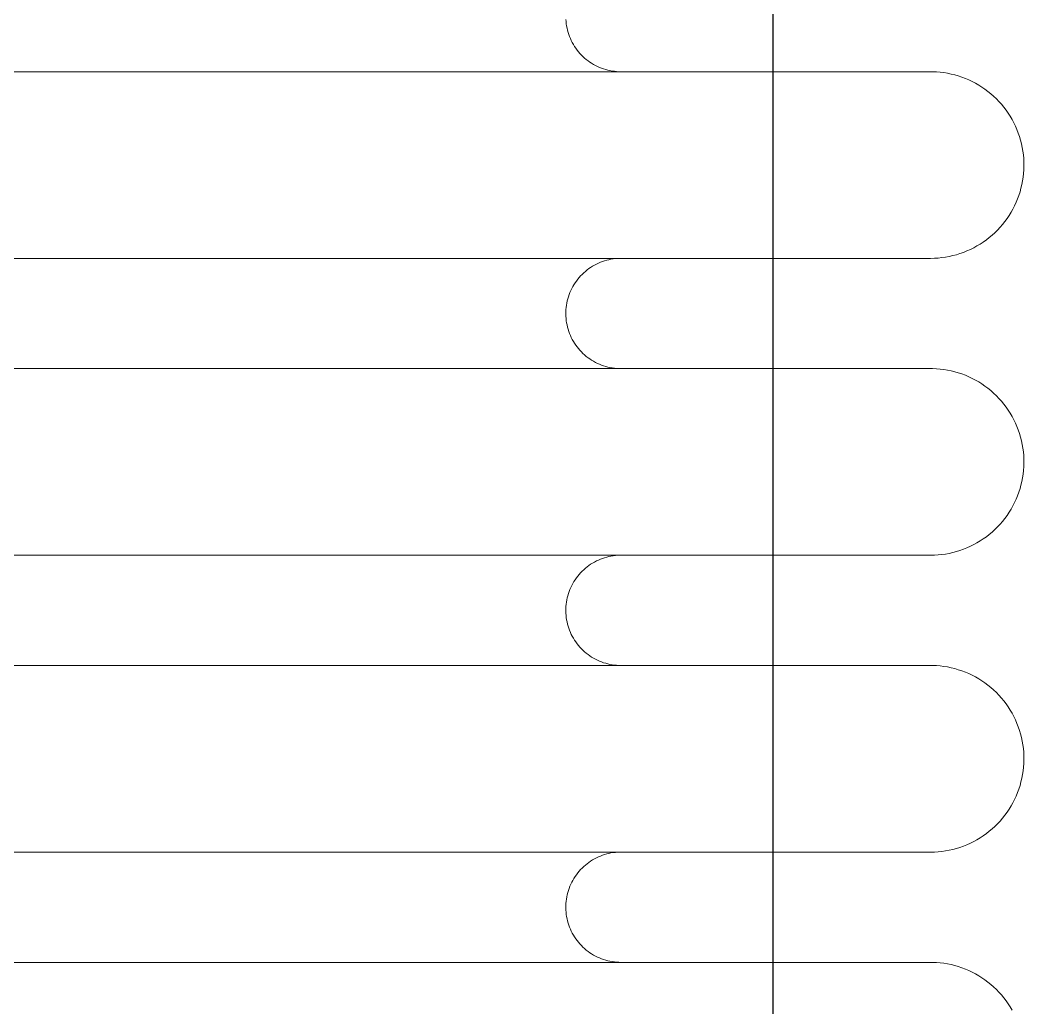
# Model space of a CAD drawing. Extents: x -76427 to 292734, y -42117 to 131250.
# Drawn here: x 8811.76 to 8853.5, y -36941.6 to -36900.52 of the extents above; entities that cross this region are included whole.
import ezdxf

# ---------------------------------------------------------------- set-up
doc = ezdxf.new("R2010")
doc.units = 0
doc.header["$LTSCALE"] = 10
doc.layers.add('XFM7P10PV$0$AP5B-SM-08-FNN-300-A(B)-LB1$0$A-GENM', color=252, linetype='Continuous', lineweight=5)
doc.layers.add('XFM7P10PV-200K$0$AP5B-SM-08-FNN-300-A(B)-LB1$0$A-GENM', color=7, linetype='Continuous', lineweight=5)
doc.layers.add('XFM7P10PV$0$U-PV-PIPE-SUS', color=252, linetype='Continuous')
doc.layers.add('XFM7P10PV-200K$0$U-PV-PIPE-SUS', color=200, linetype='Continuous')

# ---------------------------------------------------------------- blocks, each defined once
blk = doc.blocks.new('XFM7P10PV-200K$0$AP5B-SM-08-FNN-300-A(B)-LB1$0$不銹鋼軟接_150A - RFB-6x6-1677208-LB1-PX-X')
at = {"layer": 'XFM7P10PV-200K$0$AP5B-SM-08-FNN-300-A(B)-LB1$0$A-GENM', "color": 216, "true_color": 0x800080}
for p, q in [((-4441.0552, 15961.3436), (-4449.1199, 15961.3435)), ((-4449.1199, 15960.5676), (-4441.0552, 15960.5676)), ((-4441.0552, 15960.1091), (-4449.1199, 15960.1091)), ((-4449.1199, 15959.3331), (-4441.0552, 15959.3331)), ((-4441.0552, 15958.8747), (-4449.1199, 15958.8747)), ((-4449.1199, 15958.0987), (-4441.0552, 15958.0987)), ((-4441.0552, 15957.6402), (-4449.1199, 15957.6402))]:
    blk.add_line(p, q, dxfattribs=at)
at = {"layer": 'XFM7P10PV-200K$0$AP5B-SM-08-FNN-300-A(B)-LB1$0$A-GENM', "color": 216, "true_color": 0x800080, "flags": 128}
for points in [[(-4447.8478, 15961.3435), (-4447.8386, 15961.3437), (-4447.8295, 15961.3443), (-4447.8204, 15961.3452), (-4447.8113, 15961.3465), (-4447.8023, 15961.3481), (-4447.7933, 15961.3501), (-4447.7845, 15961.3525), (-4447.7757, 15961.3552), (-4447.7671, 15961.3582), (-4447.7585, 15961.3616), (-4447.7502, 15961.3654), (-4447.742, 15961.3694), (-4447.7339, 15961.3738), (-4447.726, 15961.3786), (-4447.7184, 15961.3836), (-4447.7109, 15961.3889), (-4447.7037, 15961.3945), (-4447.6967, 15961.4004), (-4447.6899, 15961.4066), (-4447.6834, 15961.4131), (-4447.6771, 15961.4198), (-4447.6711, 15961.4267), (-4447.6654, 15961.4339), (-4447.66, 15961.4413), (-4447.6549, 15961.4489), (-4447.6501, 15961.4567), (-4447.6456, 15961.4647), (-4447.6415, 15961.4729), (-4447.6376, 15961.4812), (-4447.6342, 15961.4897), (-4447.631, 15961.4983), (-4447.6282, 15961.5071), (-4447.6257, 15961.5159), (-4447.6236, 15961.5248), (-4447.6219, 15961.5338), (-4447.6205, 15961.5429), (-4447.6195, 15961.552), (-4447.6189, 15961.5611)], [(-4449.1356, 15960.5676), (-4449.1511, 15960.5679), (-4449.1666, 15960.5688), (-4449.182, 15960.5704), (-4449.1974, 15960.5725), (-4449.2127, 15960.5753), (-4449.2278, 15960.5787), (-4449.2428, 15960.5827), (-4449.2576, 15960.5873), (-4449.2723, 15960.5924), (-4449.2867, 15960.5982), (-4449.3008, 15960.6045), (-4449.3147, 15960.6114), (-4449.3284, 15960.6189), (-4449.3417, 15960.6268), (-4449.3547, 15960.6353), (-4449.3673, 15960.6444), (-4449.3795, 15960.6539), (-4449.3914, 15960.6639), (-4449.4029, 15960.6743), (-4449.4139, 15960.6852), (-4449.4245, 15960.6966), (-4449.4346, 15960.7083), (-4449.4443, 15960.7205), (-4449.4534, 15960.733), (-4449.4621, 15960.7459), (-4449.4702, 15960.7591), (-4449.4778, 15960.7727), (-4449.4848, 15960.7865), (-4449.4913, 15960.8006), (-4449.4972, 15960.815), (-4449.5025, 15960.8295), (-4449.5073, 15960.8443), (-4449.5114, 15960.8593), (-4449.515, 15960.8744), (-4449.5179, 15960.8896), (-4449.5203, 15960.905), (-4449.522, 15960.9204), (-4449.5231, 15960.9359), (-4449.5235, 15960.9514), (-4449.5234, 15960.9669), (-4449.5226, 15960.9824), (-4449.5213, 15960.9978), (-4449.5193, 15961.0132), (-4449.5166, 15961.0285), (-4449.5134, 15961.0437), (-4449.5096, 15961.0587), (-4449.5052, 15961.0736), (-4449.5002, 15961.0883), (-4449.4946, 15961.1028), (-4449.4884, 15961.117), (-4449.4816, 15961.131), (-4449.4743, 15961.1447), (-4449.4665, 15961.1581), (-4449.4582, 15961.1712), (-4449.4493, 15961.1839), (-4449.4399, 15961.1962), (-4449.43, 15961.2082), (-4449.4197, 15961.2198), (-4449.4089, 15961.2309), (-4449.3977, 15961.2417), (-4449.386, 15961.2519), (-4449.374, 15961.2617), (-4449.3615, 15961.271), (-4449.3487, 15961.2798), (-4449.3356, 15961.288), (-4449.3221, 15961.2957), (-4449.3084, 15961.3029), (-4449.2944, 15961.3096), (-4449.2801, 15961.3156), (-4449.2656, 15961.3211), (-4449.2508, 15961.326), (-4449.2359, 15961.3303), (-4449.2209, 15961.3341), (-4449.2057, 15961.3372), (-4449.1903, 15961.3397), (-4449.1749, 15961.3415), (-4449.1595, 15961.3428), (-4449.144, 15961.3434), (-4449.1356, 15961.3435)], [(-4449.1356, 15961.3435), (-4449.1283, 15961.3435), (-4449.1064, 15961.3435), (-4449.0699, 15961.3435), (-4449.0189, 15961.3435), (-4448.9535, 15961.3435), (-4448.8737, 15961.3435), (-4448.7798, 15961.3435), (-4448.6718, 15961.3435), (-4448.5499, 15961.3435), (-4448.4143, 15961.3435), (-4448.2653, 15961.3435), (-4448.1031, 15961.3435), (-4447.9278, 15961.3435), (-4447.74, 15961.3435)], [(-4445.2092, 15961.3435), (-4445.5052, 15961.3435), (-4445.7923, 15961.3435), (-4446.0702, 15961.3435), (-4446.3384, 15961.3435), (-4446.5965, 15961.3435), (-4446.8439, 15961.3435), (-4447.0805, 15961.3435), (-4447.3057, 15961.3435), (-4447.5192, 15961.3435), (-4447.7207, 15961.3435), (-4447.9098, 15961.3435), (-4448.0863, 15961.3435), (-4448.2498, 15961.3435), (-4448.4002, 15961.3435), (-4448.5371, 15961.3435), (-4448.6603, 15961.3435), (-4448.7697, 15961.3435), (-4448.865, 15961.3435), (-4448.9462, 15961.3435), (-4449.0131, 15961.3435), (-4449.0655, 15961.3435), (-4449.1034, 15961.3435), (-4449.1268, 15961.3435), (-4449.1355, 15961.3435)], [(-4447.6532, 15960.5676), (-4447.8465, 15960.5676), (-4448.0274, 15960.5676), (-4448.1954, 15960.5676), (-4448.3503, 15960.5676), (-4448.4918, 15960.5676), (-4448.6197, 15960.5676), (-4448.7339, 15960.5676), (-4448.834, 15960.5676), (-4448.92, 15960.5676), (-4448.9918, 15960.5676), (-4449.0492, 15960.5676), (-4449.0921, 15960.5676), (-4449.1204, 15960.5676), (-4449.1342, 15960.5676), (-4449.1356, 15960.5676)], [(-4449.1356, 15960.5676), (-4449.1283, 15960.5676), (-4449.1064, 15960.5676), (-4449.0699, 15960.5676), (-4449.0189, 15960.5676), (-4448.9535, 15960.5676), (-4448.8737, 15960.5676), (-4448.7797, 15960.5676), (-4448.6717, 15960.5676), (-4448.5499, 15960.5676), (-4448.4143, 15960.5676), (-4448.2653, 15960.5676), (-4448.1031, 15960.5676), (-4447.9278, 15960.5676), (-4447.74, 15960.5676), (-4447.5397, 15960.5676), (-4447.3273, 15960.5676), (-4447.1033, 15960.5676), (-4446.8678, 15960.5676), (-4446.6214, 15960.5676), (-4446.3644, 15960.5676), (-4446.0972, 15960.5676), (-4445.8202, 15960.5676), (-4445.534, 15960.5676), (-4445.2388, 15960.5676)], [(-4447.8478, 15960.1091), (-4447.8386, 15960.1093), (-4447.8295, 15960.1098), (-4447.8204, 15960.1108), (-4447.8113, 15960.112), (-4447.8023, 15960.1137), (-4447.7933, 15960.1157), (-4447.7845, 15960.118), (-4447.7757, 15960.1207), (-4447.7671, 15960.1238), (-4447.7585, 15960.1272), (-4447.7502, 15960.1309), (-4447.7419, 15960.135), (-4447.7339, 15960.1394), (-4447.726, 15960.1441), (-4447.7184, 15960.1491), (-4447.7109, 15960.1545), (-4447.7037, 15960.1601), (-4447.6967, 15960.166), (-4447.6899, 15960.1722), (-4447.6834, 15960.1786), (-4447.6771, 15960.1853), (-4447.6711, 15960.1923), (-4447.6654, 15960.1995), (-4447.66, 15960.2069), (-4447.6549, 15960.2145), (-4447.6501, 15960.2223), (-4447.6456, 15960.2303), (-4447.6415, 15960.2385), (-4447.6376, 15960.2468), (-4447.6341, 15960.2553), (-4447.631, 15960.2639), (-4447.6282, 15960.2726), (-4447.6257, 15960.2814), (-4447.6236, 15960.2904), (-4447.6219, 15960.2994), (-4447.6205, 15960.3084), (-4447.6195, 15960.3176), (-4447.6189, 15960.3267), (-4447.6186, 15960.3359), (-4447.6187, 15960.345), (-4447.6191, 15960.3542), (-4447.6199, 15960.3633), (-4447.6211, 15960.3724), (-4447.6227, 15960.3815), (-4447.6246, 15960.3904), (-4447.6268, 15960.3993), (-4447.6294, 15960.4081), (-4447.6324, 15960.4168), (-4447.6357, 15960.4253), (-4447.6394, 15960.4337), (-4447.6433, 15960.442), (-4447.6477, 15960.4501), (-4447.6523, 15960.458), (-4447.6572, 15960.4657), (-4447.6625, 15960.4732), (-4447.668, 15960.4805), (-4447.6738, 15960.4876), (-4447.68, 15960.4945), (-4447.6863, 15960.501), (-4447.693, 15960.5074), (-4447.6998, 15960.5134), (-4447.707, 15960.5192), (-4447.7143, 15960.5247), (-4447.7219, 15960.5299), (-4447.7296, 15960.5348), (-4447.7376, 15960.5393), (-4447.7457, 15960.5436), (-4447.754, 15960.5475), (-4447.7624, 15960.5511), (-4447.771, 15960.5543), (-4447.7797, 15960.5572), (-4447.7885, 15960.5598), (-4447.7974, 15960.562), (-4447.8064, 15960.5638), (-4447.8155, 15960.5653), (-4447.8246, 15960.5664), (-4447.8337, 15960.5671), (-4447.8429, 15960.5675), (-4447.8478, 15960.5676)], [(-4449.1356, 15959.3331), (-4449.1511, 15959.3334), (-4449.1666, 15959.3344), (-4449.182, 15959.3359), (-4449.1974, 15959.3381), (-4449.2127, 15959.3409), (-4449.2278, 15959.3442), (-4449.2428, 15959.3482), (-4449.2576, 15959.3528), (-4449.2723, 15959.358), (-4449.2867, 15959.3638), (-4449.3008, 15959.3701), (-4449.3147, 15959.377), (-4449.3284, 15959.3844), (-4449.3417, 15959.3924), (-4449.3547, 15959.4009), (-4449.3673, 15959.4099), (-4449.3795, 15959.4194), (-4449.3914, 15959.4294), (-4449.4029, 15959.4399), (-4449.4139, 15959.4508), (-4449.4245, 15959.4621), (-4449.4346, 15959.4739), (-4449.4443, 15959.4861), (-4449.4534, 15959.4986), (-4449.4621, 15959.5115), (-4449.4702, 15959.5247), (-4449.4778, 15959.5382), (-4449.4848, 15959.5521), (-4449.4913, 15959.5662), (-4449.4972, 15959.5805), (-4449.5025, 15959.5951), (-4449.5073, 15959.6099), (-4449.5114, 15959.6248), (-4449.515, 15959.6399), (-4449.5179, 15959.6552), (-4449.5203, 15959.6705), (-4449.522, 15959.6859), (-4449.5231, 15959.7014), (-4449.5235, 15959.7169), (-4449.5234, 15959.7324), (-4449.5226, 15959.7479), (-4449.5213, 15959.7634), (-4449.5193, 15959.7788), (-4449.5166, 15959.7941), (-4449.5134, 15959.8093), (-4449.5096, 15959.8243), (-4449.5052, 15959.8392), (-4449.5002, 15959.8539), (-4449.4946, 15959.8683), (-4449.4884, 15959.8826), (-4449.4816, 15959.8966), (-4449.4743, 15959.9102), (-4449.4665, 15959.9236), (-4449.4581, 15959.9367), (-4449.4493, 15959.9494), (-4449.4399, 15959.9618), (-4449.43, 15959.9738), (-4449.4197, 15959.9854), (-4449.4089, 15959.9965), (-4449.3977, 15960.0072), (-4449.386, 15960.0175), (-4449.374, 15960.0272), (-4449.3615, 15960.0365), (-4449.3487, 15960.0453), (-4449.3356, 15960.0536), (-4449.3221, 15960.0613), (-4449.3084, 15960.0685), (-4449.2944, 15960.0751), (-4449.2801, 15960.0812), (-4449.2656, 15960.0867), (-4449.2508, 15960.0916), (-4449.2359, 15960.0959), (-4449.2209, 15960.0996), (-4449.2057, 15960.1027), (-4449.1903, 15960.1052), (-4449.1749, 15960.1071), (-4449.1595, 15960.1084), (-4449.144, 15960.109), (-4449.1356, 15960.1091)], [(-4449.1356, 15960.1091), (-4449.1283, 15960.1091), (-4449.1064, 15960.1091), (-4449.0699, 15960.1091), (-4449.0189, 15960.1091), (-4448.9535, 15960.1091), (-4448.8737, 15960.1091), (-4448.7797, 15960.1091), (-4448.6717, 15960.1091), (-4448.5499, 15960.1091), (-4448.4143, 15960.1091), (-4448.2653, 15960.1091), (-4448.1031, 15960.1091), (-4447.9278, 15960.1091), (-4447.74, 15960.1091)], [(-4445.2092, 15960.1091), (-4445.5052, 15960.1091), (-4445.7923, 15960.1091), (-4446.0702, 15960.1091), (-4446.3384, 15960.1091), (-4446.5965, 15960.1091), (-4446.8439, 15960.1091), (-4447.0805, 15960.1091), (-4447.3057, 15960.1091), (-4447.5192, 15960.1091), (-4447.7207, 15960.1091), (-4447.9098, 15960.1091), (-4448.0863, 15960.1091), (-4448.2498, 15960.1091), (-4448.4002, 15960.1091), (-4448.5371, 15960.1091), (-4448.6603, 15960.1091), (-4448.7697, 15960.1091), (-4448.865, 15960.1091), (-4448.9462, 15960.1091), (-4449.0131, 15960.1091), (-4449.0655, 15960.1091), (-4449.1034, 15960.1091), (-4449.1268, 15960.1091), (-4449.1355, 15960.1091)], [(-4449.1356, 15959.3331), (-4449.1283, 15959.3331), (-4449.1064, 15959.3331), (-4449.0699, 15959.3331), (-4449.0189, 15959.3331), (-4448.9535, 15959.3331), (-4448.8737, 15959.3331), (-4448.7797, 15959.3331), (-4448.6717, 15959.3331), (-4448.5499, 15959.3331), (-4448.4143, 15959.3331), (-4448.2653, 15959.3331), (-4448.1031, 15959.3331), (-4447.9278, 15959.3331), (-4447.74, 15959.3331), (-4447.5397, 15959.3331), (-4447.3273, 15959.3331), (-4447.1033, 15959.3331), (-4446.8678, 15959.3331), (-4446.6214, 15959.3331), (-4446.3644, 15959.3331), (-4446.0972, 15959.3331), (-4445.8202, 15959.3331), (-4445.534, 15959.3331), (-4445.2388, 15959.3331)], [(-4447.6532, 15959.3331), (-4447.8465, 15959.3331), (-4448.0274, 15959.3331), (-4448.1954, 15959.3331), (-4448.3503, 15959.3331), (-4448.4918, 15959.3331), (-4448.6197, 15959.3331), (-4448.7338, 15959.3331), (-4448.834, 15959.3331), (-4448.92, 15959.3331), (-4448.9918, 15959.3331), (-4449.0492, 15959.3331), (-4449.0921, 15959.3331), (-4449.1204, 15959.3331), (-4449.1342, 15959.3331), (-4449.1356, 15959.3331)], [(-4447.8478, 15958.8747), (-4447.8386, 15958.8748), (-4447.8295, 15958.8754), (-4447.8204, 15958.8763), (-4447.8113, 15958.8776), (-4447.8023, 15958.8792), (-4447.7933, 15958.8812), (-4447.7845, 15958.8836), (-4447.7757, 15958.8863), (-4447.767, 15958.8894), (-4447.7585, 15958.8928), (-4447.7502, 15958.8965), (-4447.7419, 15958.9006), (-4447.7339, 15958.905), (-4447.726, 15958.9097), (-4447.7184, 15958.9147), (-4447.7109, 15958.92), (-4447.7037, 15958.9257), (-4447.6966, 15958.9316), (-4447.6899, 15958.9377), (-4447.6834, 15958.9442), (-4447.6771, 15958.9509), (-4447.6711, 15958.9578), (-4447.6654, 15958.965), (-4447.66, 15958.9724), (-4447.6549, 15958.98), (-4447.6501, 15958.9879), (-4447.6456, 15958.9959), (-4447.6415, 15959.004), (-4447.6376, 15959.0124), (-4447.6341, 15959.0208), (-4447.631, 15959.0294), (-4447.6282, 15959.0382), (-4447.6257, 15959.047), (-4447.6236, 15959.0559), (-4447.6219, 15959.0649), (-4447.6205, 15959.074), (-4447.6195, 15959.0831), (-4447.6189, 15959.0923), (-4447.6186, 15959.1014), (-4447.6187, 15959.1106), (-4447.6191, 15959.1197), (-4447.6199, 15959.1289), (-4447.6211, 15959.138), (-4447.6227, 15959.147), (-4447.6246, 15959.156), (-4447.6268, 15959.1649), (-4447.6294, 15959.1737), (-4447.6324, 15959.1823), (-4447.6357, 15959.1909), (-4447.6394, 15959.1993), (-4447.6433, 15959.2076), (-4447.6477, 15959.2156), (-4447.6523, 15959.2236), (-4447.6572, 15959.2313), (-4447.6625, 15959.2388), (-4447.668, 15959.2461), (-4447.6738, 15959.2532), (-4447.6799, 15959.26), (-4447.6863, 15959.2666), (-4447.693, 15959.2729), (-4447.6998, 15959.279), (-4447.707, 15959.2848), (-4447.7143, 15959.2903), (-4447.7219, 15959.2954), (-4447.7296, 15959.3003), (-4447.7376, 15959.3049), (-4447.7457, 15959.3091), (-4447.754, 15959.3131), (-4447.7624, 15959.3166), (-4447.771, 15959.3199), (-4447.7797, 15959.3228), (-4447.7885, 15959.3253), (-4447.7974, 15959.3275), (-4447.8064, 15959.3294), (-4447.8155, 15959.3308), (-4447.8246, 15959.332), (-4447.8337, 15959.3327), (-4447.8429, 15959.3331), (-4447.8478, 15959.3331)], [(-4449.1356, 15958.0987), (-4449.1511, 15958.099), (-4449.1666, 15958.0999), (-4449.182, 15958.1015), (-4449.1974, 15958.1036), (-4449.2127, 15958.1064), (-4449.2278, 15958.1098), (-4449.2428, 15958.1138), (-4449.2576, 15958.1184), (-4449.2723, 15958.1236), (-4449.2867, 15958.1293), (-4449.3008, 15958.1356), (-4449.3147, 15958.1425), (-4449.3284, 15958.15), (-4449.3417, 15958.158), (-4449.3547, 15958.1665), (-4449.3673, 15958.1755), (-4449.3795, 15958.185), (-4449.3914, 15958.195), (-4449.4029, 15958.2054), (-4449.4139, 15958.2164), (-4449.4245, 15958.2277), (-4449.4346, 15958.2395), (-4449.4443, 15958.2516), (-4449.4534, 15958.2642), (-4449.4621, 15958.277), (-4449.4702, 15958.2903), (-4449.4778, 15958.3038), (-4449.4848, 15958.3176), (-4449.4913, 15958.3317), (-4449.4972, 15958.3461), (-4449.5025, 15958.3607), (-4449.5073, 15958.3754), (-4449.5114, 15958.3904), (-4449.515, 15958.4055), (-4449.5179, 15958.4207), (-4449.5203, 15958.4361), (-4449.522, 15958.4515), (-4449.5231, 15958.467), (-4449.5235, 15958.4825), (-4449.5234, 15958.498), (-4449.5226, 15958.5135), (-4449.5213, 15958.529), (-4449.5193, 15958.5443), (-4449.5166, 15958.5596), (-4449.5134, 15958.5748), (-4449.5096, 15958.5899), (-4449.5052, 15958.6047), (-4449.5001, 15958.6194), (-4449.4945, 15958.6339), (-4449.4884, 15958.6481), (-4449.4816, 15958.6621), (-4449.4743, 15958.6758), (-4449.4665, 15958.6892), (-4449.4581, 15958.7023), (-4449.4493, 15958.715), (-4449.4399, 15958.7274), (-4449.43, 15958.7393), (-4449.4197, 15958.7509), (-4449.4089, 15958.7621), (-4449.3977, 15958.7728), (-4449.386, 15958.783), (-4449.3739, 15958.7928), (-4449.3615, 15958.8021), (-4449.3487, 15958.8109), (-4449.3356, 15958.8191), (-4449.3221, 15958.8269), (-4449.3084, 15958.8341), (-4449.2944, 15958.8407), (-4449.2801, 15958.8468), (-4449.2656, 15958.8522), (-4449.2508, 15958.8571), (-4449.2359, 15958.8615), (-4449.2209, 15958.8652), (-4449.2057, 15958.8683), (-4449.1903, 15958.8708), (-4449.1749, 15958.8727), (-4449.1595, 15958.8739), (-4449.144, 15958.8746), (-4449.1356, 15958.8747)], [(-4449.1356, 15958.8747), (-4449.1283, 15958.8747), (-4449.1064, 15958.8747), (-4449.0699, 15958.8747), (-4449.0189, 15958.8747), (-4448.9534, 15958.8747), (-4448.8737, 15958.8747), (-4448.7797, 15958.8747), (-4448.6717, 15958.8747), (-4448.5499, 15958.8747), (-4448.4143, 15958.8747), (-4448.2653, 15958.8747), (-4448.1031, 15958.8747), (-4447.9278, 15958.8747), (-4447.7399, 15958.8747)], [(-4445.2092, 15958.8747), (-4445.5052, 15958.8747), (-4445.7923, 15958.8747), (-4446.0702, 15958.8747), (-4446.3384, 15958.8747), (-4446.5964, 15958.8747), (-4446.8439, 15958.8747), (-4447.0805, 15958.8747), (-4447.3057, 15958.8747), (-4447.5192, 15958.8747), (-4447.7207, 15958.8747), (-4447.9098, 15958.8747), (-4448.0863, 15958.8747), (-4448.2498, 15958.8747), (-4448.4002, 15958.8747), (-4448.5371, 15958.8747), (-4448.6603, 15958.8747), (-4448.7697, 15958.8747), (-4448.865, 15958.8747), (-4448.9462, 15958.8747), (-4449.013, 15958.8747), (-4449.0655, 15958.8747), (-4449.1034, 15958.8747), (-4449.1268, 15958.8747), (-4449.1355, 15958.8747)], [(-4447.6532, 15958.0987), (-4447.8465, 15958.0987), (-4448.0274, 15958.0987), (-4448.1954, 15958.0987), (-4448.3503, 15958.0987), (-4448.4918, 15958.0987), (-4448.6197, 15958.0987), (-4448.7338, 15958.0987), (-4448.834, 15958.0987), (-4448.92, 15958.0987), (-4448.9918, 15958.0987), (-4449.0492, 15958.0987), (-4449.0921, 15958.0987), (-4449.1204, 15958.0987), (-4449.1342, 15958.0987), (-4449.1356, 15958.0987)], [(-4449.1356, 15958.0987), (-4449.1283, 15958.0987), (-4449.1064, 15958.0987), (-4449.0699, 15958.0987), (-4449.0189, 15958.0987), (-4448.9534, 15958.0987), (-4448.8737, 15958.0987), (-4448.7797, 15958.0987), (-4448.6717, 15958.0987), (-4448.5499, 15958.0987), (-4448.4143, 15958.0987), (-4448.2653, 15958.0987), (-4448.1031, 15958.0987), (-4447.9278, 15958.0987), (-4447.7399, 15958.0987), (-4447.5397, 15958.0987), (-4447.3273, 15958.0987), (-4447.1033, 15958.0987), (-4446.8678, 15958.0987), (-4446.6214, 15958.0987), (-4446.3644, 15958.0987), (-4446.0972, 15958.0987), (-4445.8202, 15958.0987), (-4445.534, 15958.0987), (-4445.2388, 15958.0987)], [(-4447.8478, 15957.6402), (-4447.8386, 15957.6404), (-4447.8295, 15957.641), (-4447.8204, 15957.6419), (-4447.8113, 15957.6432), (-4447.8023, 15957.6448), (-4447.7933, 15957.6468), (-4447.7844, 15957.6492), (-4447.7757, 15957.6519), (-4447.767, 15957.6549), (-4447.7585, 15957.6583), (-4447.7502, 15957.6621), (-4447.7419, 15957.6661), (-4447.7339, 15957.6705), (-4447.726, 15957.6752), (-4447.7184, 15957.6803), (-4447.7109, 15957.6856), (-4447.7037, 15957.6912), (-4447.6966, 15957.6971), (-4447.6899, 15957.7033), (-4447.6834, 15957.7097), (-4447.6771, 15957.7165), (-4447.6711, 15957.7234), (-4447.6654, 15957.7306), (-4447.66, 15957.738), (-4447.6549, 15957.7456), (-4447.6501, 15957.7534), (-4447.6456, 15957.7614), (-4447.6415, 15957.7696), (-4447.6376, 15957.7779), (-4447.6341, 15957.7864), (-4447.631, 15957.795), (-4447.6282, 15957.8037), (-4447.6257, 15957.8126), (-4447.6236, 15957.8215), (-4447.6219, 15957.8305), (-4447.6205, 15957.8396), (-4447.6195, 15957.8487), (-4447.6189, 15957.8578), (-4447.6186, 15957.867), (-4447.6187, 15957.8762), (-4447.6191, 15957.8853), (-4447.6199, 15957.8944), (-4447.6211, 15957.9035), (-4447.6227, 15957.9126), (-4447.6246, 15957.9215), (-4447.6268, 15957.9304), (-4447.6294, 15957.9392), (-4447.6324, 15957.9479), (-4447.6357, 15957.9564), (-4447.6394, 15957.9649), (-4447.6433, 15957.9731), (-4447.6476, 15957.9812), (-4447.6523, 15957.9891), (-4447.6572, 15957.9968), (-4447.6625, 15958.0044), (-4447.668, 15958.0117), (-4447.6738, 15958.0187), (-4447.6799, 15958.0256), (-4447.6863, 15958.0322), (-4447.693, 15958.0385), (-4447.6998, 15958.0446), (-4447.707, 15958.0503), (-4447.7143, 15958.0558), (-4447.7219, 15958.061), (-4447.7296, 15958.0659), (-4447.7376, 15958.0705), (-4447.7457, 15958.0747), (-4447.754, 15958.0786), (-4447.7624, 15958.0822), (-4447.771, 15958.0854), (-4447.7797, 15958.0883), (-4447.7885, 15958.0909), (-4447.7974, 15958.0931), (-4447.8064, 15958.0949), (-4447.8155, 15958.0964), (-4447.8246, 15958.0975), (-4447.8337, 15958.0983), (-4447.8429, 15958.0986), (-4447.8478, 15958.0987)], [(-4449.4743, 15957.4414), (-4449.4665, 15957.4548), (-4449.4581, 15957.4678), (-4449.4493, 15957.4806), (-4449.4399, 15957.4929), (-4449.43, 15957.5049), (-4449.4197, 15957.5165), (-4449.4089, 15957.5276), (-4449.3976, 15957.5383), (-4449.386, 15957.5486), (-4449.3739, 15957.5584), (-4449.3615, 15957.5676), (-4449.3487, 15957.5764), (-4449.3356, 15957.5847), (-4449.3221, 15957.5924), (-4449.3084, 15957.5996), (-4449.2943, 15957.6062), (-4449.2801, 15957.6123), (-4449.2655, 15957.6178), (-4449.2508, 15957.6227), (-4449.2359, 15957.627), (-4449.2209, 15957.6307), (-4449.2056, 15957.6338), (-4449.1903, 15957.6363), (-4449.1749, 15957.6382), (-4449.1595, 15957.6395), (-4449.144, 15957.6401), (-4449.1356, 15957.6402)], [(-4449.1356, 15957.6402), (-4449.1283, 15957.6402), (-4449.1064, 15957.6402), (-4449.0699, 15957.6402), (-4449.0189, 15957.6402), (-4448.9534, 15957.6402), (-4448.8737, 15957.6402), (-4448.7797, 15957.6402), (-4448.6717, 15957.6402), (-4448.5499, 15957.6402), (-4448.4143, 15957.6402), (-4448.2653, 15957.6402), (-4448.103, 15957.6402), (-4447.9278, 15957.6402), (-4447.7399, 15957.6402)], [(-4445.2092, 15957.6402), (-4445.5051, 15957.6402), (-4445.7923, 15957.6402), (-4446.0702, 15957.6402), (-4446.3384, 15957.6402), (-4446.5964, 15957.6402), (-4446.8439, 15957.6402), (-4447.0805, 15957.6402), (-4447.3057, 15957.6402), (-4447.5192, 15957.6402), (-4447.7207, 15957.6402), (-4447.9098, 15957.6402), (-4448.0863, 15957.6402), (-4448.2498, 15957.6402), (-4448.4002, 15957.6402), (-4448.5371, 15957.6402), (-4448.6603, 15957.6402), (-4448.7697, 15957.6402), (-4448.865, 15957.6402), (-4448.9462, 15957.6402), (-4449.013, 15957.6402), (-4449.0655, 15957.6402), (-4449.1034, 15957.6402), (-4449.1268, 15957.6402), (-4449.1355, 15957.6402)]]:
    blk.add_lwpolyline(points, dxfattribs=at)
blk = doc.blocks.new('XFM7P10PV-200K$0$AP5B-SM-08-FNN-300-A(B)-LB1$0$不銹鋼軟接_150A - 標準-1677211-LB1-PX-X')
blk.add_blockref('XFM7P10PV-200K$0$AP5B-SM-08-FNN-300-A(B)-LB1$0$不銹鋼軟接_150A - RFB-6x6-1677208-LB1-PX-X', (0, 0))
blk = doc.blocks.new('XFM7P10PV-200K')
at = {"layer": 'XFM7P10PV-200K$0$U-PV-PIPE-SUS'}
blk.add_line((8843.08, -37205.371), (8843.08, -36420.421), dxfattribs=at)
at = {"layer": 'XFM7P10PV-200K$0$U-PV-PIPE-SUS', "xscale": -10, "yscale": 10, "zscale": 10}
blk.add_blockref('XFM7P10PV-200K$0$AP5B-SM-08-FNN-300-A(B)-LB1$0$不銹鋼軟接_150A - 標準-1677211-LB1-PX-X', (-35641.733, -196516.107, 0), dxfattribs=at)
blk = doc.blocks.new('XFM7P10PV$0$AP5B-SM-08-FNN-300-A(B)-LB1$0$不銹鋼軟接_150A - RFB-6x6-1677208-LB1-PX-X')
at = {"layer": 'XFM7P10PV$0$AP5B-SM-08-FNN-300-A(B)-LB1$0$A-GENM', "color": 216, "true_color": 0x800080}
for p, q in [((-4441.0552, 15961.3436), (-4449.1199, 15961.3435)), ((-4449.1199, 15960.5676), (-4441.0552, 15960.5676)), ((-4441.0552, 15960.1091), (-4449.1199, 15960.1091)), ((-4449.1199, 15959.3331), (-4441.0552, 15959.3331)), ((-4441.0552, 15958.8747), (-4449.1199, 15958.8747)), ((-4449.1199, 15958.0987), (-4441.0552, 15958.0987)), ((-4441.0552, 15957.6402), (-4449.1199, 15957.6402))]:
    blk.add_line(p, q, dxfattribs=at)
at = {"layer": 'XFM7P10PV$0$AP5B-SM-08-FNN-300-A(B)-LB1$0$A-GENM', "color": 216, "true_color": 0x800080, "flags": 128}
for points in [[(-4447.8478, 15961.3435), (-4447.8386, 15961.3437), (-4447.8295, 15961.3443), (-4447.8204, 15961.3452), (-4447.8113, 15961.3465), (-4447.8023, 15961.3481), (-4447.7933, 15961.3501), (-4447.7845, 15961.3525), (-4447.7757, 15961.3552), (-4447.7671, 15961.3582), (-4447.7585, 15961.3616), (-4447.7502, 15961.3654), (-4447.742, 15961.3694), (-4447.7339, 15961.3738), (-4447.726, 15961.3786), (-4447.7184, 15961.3836), (-4447.7109, 15961.3889), (-4447.7037, 15961.3945), (-4447.6967, 15961.4004), (-4447.6899, 15961.4066), (-4447.6834, 15961.4131), (-4447.6771, 15961.4198), (-4447.6711, 15961.4267), (-4447.6654, 15961.4339), (-4447.66, 15961.4413), (-4447.6549, 15961.4489), (-4447.6501, 15961.4567), (-4447.6456, 15961.4647), (-4447.6415, 15961.4729), (-4447.6376, 15961.4812), (-4447.6342, 15961.4897), (-4447.631, 15961.4983), (-4447.6282, 15961.5071), (-4447.6257, 15961.5159), (-4447.6236, 15961.5248), (-4447.6219, 15961.5338), (-4447.6205, 15961.5429), (-4447.6195, 15961.552), (-4447.6189, 15961.5611)], [(-4449.1356, 15960.5676), (-4449.1511, 15960.5679), (-4449.1666, 15960.5688), (-4449.182, 15960.5704), (-4449.1974, 15960.5725), (-4449.2127, 15960.5753), (-4449.2278, 15960.5787), (-4449.2428, 15960.5827), (-4449.2576, 15960.5873), (-4449.2723, 15960.5924), (-4449.2867, 15960.5982), (-4449.3008, 15960.6045), (-4449.3147, 15960.6114), (-4449.3284, 15960.6189), (-4449.3417, 15960.6268), (-4449.3547, 15960.6353), (-4449.3673, 15960.6444), (-4449.3795, 15960.6539), (-4449.3914, 15960.6639), (-4449.4029, 15960.6743), (-4449.4139, 15960.6852), (-4449.4245, 15960.6966), (-4449.4346, 15960.7083), (-4449.4443, 15960.7205), (-4449.4534, 15960.733), (-4449.4621, 15960.7459), (-4449.4702, 15960.7591), (-4449.4778, 15960.7727), (-4449.4848, 15960.7865), (-4449.4913, 15960.8006), (-4449.4972, 15960.815), (-4449.5025, 15960.8295), (-4449.5073, 15960.8443), (-4449.5114, 15960.8593), (-4449.515, 15960.8744), (-4449.5179, 15960.8896), (-4449.5203, 15960.905), (-4449.522, 15960.9204), (-4449.5231, 15960.9359), (-4449.5235, 15960.9514), (-4449.5234, 15960.9669), (-4449.5226, 15960.9824), (-4449.5213, 15960.9978), (-4449.5193, 15961.0132), (-4449.5166, 15961.0285), (-4449.5134, 15961.0437), (-4449.5096, 15961.0587), (-4449.5052, 15961.0736), (-4449.5002, 15961.0883), (-4449.4946, 15961.1028), (-4449.4884, 15961.117), (-4449.4816, 15961.131), (-4449.4743, 15961.1447), (-4449.4665, 15961.1581), (-4449.4582, 15961.1712), (-4449.4493, 15961.1839), (-4449.4399, 15961.1962), (-4449.43, 15961.2082), (-4449.4197, 15961.2198), (-4449.4089, 15961.2309), (-4449.3977, 15961.2417), (-4449.386, 15961.2519), (-4449.374, 15961.2617), (-4449.3615, 15961.271), (-4449.3487, 15961.2798), (-4449.3356, 15961.288), (-4449.3221, 15961.2957), (-4449.3084, 15961.3029), (-4449.2944, 15961.3096), (-4449.2801, 15961.3156), (-4449.2656, 15961.3211), (-4449.2508, 15961.326), (-4449.2359, 15961.3303), (-4449.2209, 15961.3341), (-4449.2057, 15961.3372), (-4449.1903, 15961.3397), (-4449.1749, 15961.3415), (-4449.1595, 15961.3428), (-4449.144, 15961.3434), (-4449.1356, 15961.3435)], [(-4449.1356, 15961.3435), (-4449.1283, 15961.3435), (-4449.1064, 15961.3435), (-4449.0699, 15961.3435), (-4449.0189, 15961.3435), (-4448.9535, 15961.3435), (-4448.8737, 15961.3435), (-4448.7798, 15961.3435), (-4448.6718, 15961.3435), (-4448.5499, 15961.3435), (-4448.4143, 15961.3435), (-4448.2653, 15961.3435), (-4448.1031, 15961.3435), (-4447.9278, 15961.3435), (-4447.74, 15961.3435)], [(-4445.2092, 15961.3435), (-4445.5052, 15961.3435), (-4445.7923, 15961.3435), (-4446.0702, 15961.3435), (-4446.3384, 15961.3435), (-4446.5965, 15961.3435), (-4446.8439, 15961.3435), (-4447.0805, 15961.3435), (-4447.3057, 15961.3435), (-4447.5192, 15961.3435), (-4447.7207, 15961.3435), (-4447.9098, 15961.3435), (-4448.0863, 15961.3435), (-4448.2498, 15961.3435), (-4448.4002, 15961.3435), (-4448.5371, 15961.3435), (-4448.6603, 15961.3435), (-4448.7697, 15961.3435), (-4448.865, 15961.3435), (-4448.9462, 15961.3435), (-4449.0131, 15961.3435), (-4449.0655, 15961.3435), (-4449.1034, 15961.3435), (-4449.1268, 15961.3435), (-4449.1355, 15961.3435)], [(-4447.6532, 15960.5676), (-4447.8465, 15960.5676), (-4448.0274, 15960.5676), (-4448.1954, 15960.5676), (-4448.3503, 15960.5676), (-4448.4918, 15960.5676), (-4448.6197, 15960.5676), (-4448.7339, 15960.5676), (-4448.834, 15960.5676), (-4448.92, 15960.5676), (-4448.9918, 15960.5676), (-4449.0492, 15960.5676), (-4449.0921, 15960.5676), (-4449.1204, 15960.5676), (-4449.1342, 15960.5676), (-4449.1356, 15960.5676)], [(-4449.1356, 15960.5676), (-4449.1283, 15960.5676), (-4449.1064, 15960.5676), (-4449.0699, 15960.5676), (-4449.0189, 15960.5676), (-4448.9535, 15960.5676), (-4448.8737, 15960.5676), (-4448.7797, 15960.5676), (-4448.6717, 15960.5676), (-4448.5499, 15960.5676), (-4448.4143, 15960.5676), (-4448.2653, 15960.5676), (-4448.1031, 15960.5676), (-4447.9278, 15960.5676), (-4447.74, 15960.5676), (-4447.5397, 15960.5676), (-4447.3273, 15960.5676), (-4447.1033, 15960.5676), (-4446.8678, 15960.5676), (-4446.6214, 15960.5676), (-4446.3644, 15960.5676), (-4446.0972, 15960.5676), (-4445.8202, 15960.5676), (-4445.534, 15960.5676), (-4445.2388, 15960.5676)], [(-4447.8478, 15960.1091), (-4447.8386, 15960.1093), (-4447.8295, 15960.1098), (-4447.8204, 15960.1108), (-4447.8113, 15960.112), (-4447.8023, 15960.1137), (-4447.7933, 15960.1157), (-4447.7845, 15960.118), (-4447.7757, 15960.1207), (-4447.7671, 15960.1238), (-4447.7585, 15960.1272), (-4447.7502, 15960.1309), (-4447.7419, 15960.135), (-4447.7339, 15960.1394), (-4447.726, 15960.1441), (-4447.7184, 15960.1491), (-4447.7109, 15960.1545), (-4447.7037, 15960.1601), (-4447.6967, 15960.166), (-4447.6899, 15960.1722), (-4447.6834, 15960.1786), (-4447.6771, 15960.1853), (-4447.6711, 15960.1923), (-4447.6654, 15960.1995), (-4447.66, 15960.2069), (-4447.6549, 15960.2145), (-4447.6501, 15960.2223), (-4447.6456, 15960.2303), (-4447.6415, 15960.2385), (-4447.6376, 15960.2468), (-4447.6341, 15960.2553), (-4447.631, 15960.2639), (-4447.6282, 15960.2726), (-4447.6257, 15960.2814), (-4447.6236, 15960.2904), (-4447.6219, 15960.2994), (-4447.6205, 15960.3084), (-4447.6195, 15960.3176), (-4447.6189, 15960.3267), (-4447.6186, 15960.3359), (-4447.6187, 15960.345), (-4447.6191, 15960.3542), (-4447.6199, 15960.3633), (-4447.6211, 15960.3724), (-4447.6227, 15960.3815), (-4447.6246, 15960.3904), (-4447.6268, 15960.3993), (-4447.6294, 15960.4081), (-4447.6324, 15960.4168), (-4447.6357, 15960.4253), (-4447.6394, 15960.4337), (-4447.6433, 15960.442), (-4447.6477, 15960.4501), (-4447.6523, 15960.458), (-4447.6572, 15960.4657), (-4447.6625, 15960.4732), (-4447.668, 15960.4805), (-4447.6738, 15960.4876), (-4447.68, 15960.4945), (-4447.6863, 15960.501), (-4447.693, 15960.5074), (-4447.6998, 15960.5134), (-4447.707, 15960.5192), (-4447.7143, 15960.5247), (-4447.7219, 15960.5299), (-4447.7296, 15960.5348), (-4447.7376, 15960.5393), (-4447.7457, 15960.5436), (-4447.754, 15960.5475), (-4447.7624, 15960.5511), (-4447.771, 15960.5543), (-4447.7797, 15960.5572), (-4447.7885, 15960.5598), (-4447.7974, 15960.562), (-4447.8064, 15960.5638), (-4447.8155, 15960.5653), (-4447.8246, 15960.5664), (-4447.8337, 15960.5671), (-4447.8429, 15960.5675), (-4447.8478, 15960.5676)], [(-4449.1356, 15959.3331), (-4449.1511, 15959.3334), (-4449.1666, 15959.3344), (-4449.182, 15959.3359), (-4449.1974, 15959.3381), (-4449.2127, 15959.3409), (-4449.2278, 15959.3442), (-4449.2428, 15959.3482), (-4449.2576, 15959.3528), (-4449.2723, 15959.358), (-4449.2867, 15959.3638), (-4449.3008, 15959.3701), (-4449.3147, 15959.377), (-4449.3284, 15959.3844), (-4449.3417, 15959.3924), (-4449.3547, 15959.4009), (-4449.3673, 15959.4099), (-4449.3795, 15959.4194), (-4449.3914, 15959.4294), (-4449.4029, 15959.4399), (-4449.4139, 15959.4508), (-4449.4245, 15959.4621), (-4449.4346, 15959.4739), (-4449.4443, 15959.4861), (-4449.4534, 15959.4986), (-4449.4621, 15959.5115), (-4449.4702, 15959.5247), (-4449.4778, 15959.5382), (-4449.4848, 15959.5521), (-4449.4913, 15959.5662), (-4449.4972, 15959.5805), (-4449.5025, 15959.5951), (-4449.5073, 15959.6099), (-4449.5114, 15959.6248), (-4449.515, 15959.6399), (-4449.5179, 15959.6552), (-4449.5203, 15959.6705), (-4449.522, 15959.6859), (-4449.5231, 15959.7014), (-4449.5235, 15959.7169), (-4449.5234, 15959.7324), (-4449.5226, 15959.7479), (-4449.5213, 15959.7634), (-4449.5193, 15959.7788), (-4449.5166, 15959.7941), (-4449.5134, 15959.8093), (-4449.5096, 15959.8243), (-4449.5052, 15959.8392), (-4449.5002, 15959.8539), (-4449.4946, 15959.8683), (-4449.4884, 15959.8826), (-4449.4816, 15959.8966), (-4449.4743, 15959.9102), (-4449.4665, 15959.9236), (-4449.4581, 15959.9367), (-4449.4493, 15959.9494), (-4449.4399, 15959.9618), (-4449.43, 15959.9738), (-4449.4197, 15959.9854), (-4449.4089, 15959.9965), (-4449.3977, 15960.0072), (-4449.386, 15960.0175), (-4449.374, 15960.0272), (-4449.3615, 15960.0365), (-4449.3487, 15960.0453), (-4449.3356, 15960.0536), (-4449.3221, 15960.0613), (-4449.3084, 15960.0685), (-4449.2944, 15960.0751), (-4449.2801, 15960.0812), (-4449.2656, 15960.0867), (-4449.2508, 15960.0916), (-4449.2359, 15960.0959), (-4449.2209, 15960.0996), (-4449.2057, 15960.1027), (-4449.1903, 15960.1052), (-4449.1749, 15960.1071), (-4449.1595, 15960.1084), (-4449.144, 15960.109), (-4449.1356, 15960.1091)], [(-4449.1356, 15960.1091), (-4449.1283, 15960.1091), (-4449.1064, 15960.1091), (-4449.0699, 15960.1091), (-4449.0189, 15960.1091), (-4448.9535, 15960.1091), (-4448.8737, 15960.1091), (-4448.7797, 15960.1091), (-4448.6717, 15960.1091), (-4448.5499, 15960.1091), (-4448.4143, 15960.1091), (-4448.2653, 15960.1091), (-4448.1031, 15960.1091), (-4447.9278, 15960.1091), (-4447.74, 15960.1091)], [(-4445.2092, 15960.1091), (-4445.5052, 15960.1091), (-4445.7923, 15960.1091), (-4446.0702, 15960.1091), (-4446.3384, 15960.1091), (-4446.5965, 15960.1091), (-4446.8439, 15960.1091), (-4447.0805, 15960.1091), (-4447.3057, 15960.1091), (-4447.5192, 15960.1091), (-4447.7207, 15960.1091), (-4447.9098, 15960.1091), (-4448.0863, 15960.1091), (-4448.2498, 15960.1091), (-4448.4002, 15960.1091), (-4448.5371, 15960.1091), (-4448.6603, 15960.1091), (-4448.7697, 15960.1091), (-4448.865, 15960.1091), (-4448.9462, 15960.1091), (-4449.0131, 15960.1091), (-4449.0655, 15960.1091), (-4449.1034, 15960.1091), (-4449.1268, 15960.1091), (-4449.1355, 15960.1091)], [(-4449.1356, 15959.3331), (-4449.1283, 15959.3331), (-4449.1064, 15959.3331), (-4449.0699, 15959.3331), (-4449.0189, 15959.3331), (-4448.9535, 15959.3331), (-4448.8737, 15959.3331), (-4448.7797, 15959.3331), (-4448.6717, 15959.3331), (-4448.5499, 15959.3331), (-4448.4143, 15959.3331), (-4448.2653, 15959.3331), (-4448.1031, 15959.3331), (-4447.9278, 15959.3331), (-4447.74, 15959.3331), (-4447.5397, 15959.3331), (-4447.3273, 15959.3331), (-4447.1033, 15959.3331), (-4446.8678, 15959.3331), (-4446.6214, 15959.3331), (-4446.3644, 15959.3331), (-4446.0972, 15959.3331), (-4445.8202, 15959.3331), (-4445.534, 15959.3331), (-4445.2388, 15959.3331)], [(-4447.6532, 15959.3331), (-4447.8465, 15959.3331), (-4448.0274, 15959.3331), (-4448.1954, 15959.3331), (-4448.3503, 15959.3331), (-4448.4918, 15959.3331), (-4448.6197, 15959.3331), (-4448.7338, 15959.3331), (-4448.834, 15959.3331), (-4448.92, 15959.3331), (-4448.9918, 15959.3331), (-4449.0492, 15959.3331), (-4449.0921, 15959.3331), (-4449.1204, 15959.3331), (-4449.1342, 15959.3331), (-4449.1356, 15959.3331)], [(-4447.8478, 15958.8747), (-4447.8386, 15958.8748), (-4447.8295, 15958.8754), (-4447.8204, 15958.8763), (-4447.8113, 15958.8776), (-4447.8023, 15958.8792), (-4447.7933, 15958.8812), (-4447.7845, 15958.8836), (-4447.7757, 15958.8863), (-4447.767, 15958.8894), (-4447.7585, 15958.8928), (-4447.7502, 15958.8965), (-4447.7419, 15958.9006), (-4447.7339, 15958.905), (-4447.726, 15958.9097), (-4447.7184, 15958.9147), (-4447.7109, 15958.92), (-4447.7037, 15958.9257), (-4447.6966, 15958.9316), (-4447.6899, 15958.9377), (-4447.6834, 15958.9442), (-4447.6771, 15958.9509), (-4447.6711, 15958.9578), (-4447.6654, 15958.965), (-4447.66, 15958.9724), (-4447.6549, 15958.98), (-4447.6501, 15958.9879), (-4447.6456, 15958.9959), (-4447.6415, 15959.004), (-4447.6376, 15959.0124), (-4447.6341, 15959.0208), (-4447.631, 15959.0294), (-4447.6282, 15959.0382), (-4447.6257, 15959.047), (-4447.6236, 15959.0559), (-4447.6219, 15959.0649), (-4447.6205, 15959.074), (-4447.6195, 15959.0831), (-4447.6189, 15959.0923), (-4447.6186, 15959.1014), (-4447.6187, 15959.1106), (-4447.6191, 15959.1197), (-4447.6199, 15959.1289), (-4447.6211, 15959.138), (-4447.6227, 15959.147), (-4447.6246, 15959.156), (-4447.6268, 15959.1649), (-4447.6294, 15959.1737), (-4447.6324, 15959.1823), (-4447.6357, 15959.1909), (-4447.6394, 15959.1993), (-4447.6433, 15959.2076), (-4447.6477, 15959.2156), (-4447.6523, 15959.2236), (-4447.6572, 15959.2313), (-4447.6625, 15959.2388), (-4447.668, 15959.2461), (-4447.6738, 15959.2532), (-4447.6799, 15959.26), (-4447.6863, 15959.2666), (-4447.693, 15959.2729), (-4447.6998, 15959.279), (-4447.707, 15959.2848), (-4447.7143, 15959.2903), (-4447.7219, 15959.2954), (-4447.7296, 15959.3003), (-4447.7376, 15959.3049), (-4447.7457, 15959.3091), (-4447.754, 15959.3131), (-4447.7624, 15959.3166), (-4447.771, 15959.3199), (-4447.7797, 15959.3228), (-4447.7885, 15959.3253), (-4447.7974, 15959.3275), (-4447.8064, 15959.3294), (-4447.8155, 15959.3308), (-4447.8246, 15959.332), (-4447.8337, 15959.3327), (-4447.8429, 15959.3331), (-4447.8478, 15959.3331)], [(-4449.1356, 15958.0987), (-4449.1511, 15958.099), (-4449.1666, 15958.0999), (-4449.182, 15958.1015), (-4449.1974, 15958.1036), (-4449.2127, 15958.1064), (-4449.2278, 15958.1098), (-4449.2428, 15958.1138), (-4449.2576, 15958.1184), (-4449.2723, 15958.1236), (-4449.2867, 15958.1293), (-4449.3008, 15958.1356), (-4449.3147, 15958.1425), (-4449.3284, 15958.15), (-4449.3417, 15958.158), (-4449.3547, 15958.1665), (-4449.3673, 15958.1755), (-4449.3795, 15958.185), (-4449.3914, 15958.195), (-4449.4029, 15958.2054), (-4449.4139, 15958.2164), (-4449.4245, 15958.2277), (-4449.4346, 15958.2395), (-4449.4443, 15958.2516), (-4449.4534, 15958.2642), (-4449.4621, 15958.277), (-4449.4702, 15958.2903), (-4449.4778, 15958.3038), (-4449.4848, 15958.3176), (-4449.4913, 15958.3317), (-4449.4972, 15958.3461), (-4449.5025, 15958.3607), (-4449.5073, 15958.3754), (-4449.5114, 15958.3904), (-4449.515, 15958.4055), (-4449.5179, 15958.4207), (-4449.5203, 15958.4361), (-4449.522, 15958.4515), (-4449.5231, 15958.467), (-4449.5235, 15958.4825), (-4449.5234, 15958.498), (-4449.5226, 15958.5135), (-4449.5213, 15958.529), (-4449.5193, 15958.5443), (-4449.5166, 15958.5596), (-4449.5134, 15958.5748), (-4449.5096, 15958.5899), (-4449.5052, 15958.6047), (-4449.5001, 15958.6194), (-4449.4945, 15958.6339), (-4449.4884, 15958.6481), (-4449.4816, 15958.6621), (-4449.4743, 15958.6758), (-4449.4665, 15958.6892), (-4449.4581, 15958.7023), (-4449.4493, 15958.715), (-4449.4399, 15958.7274), (-4449.43, 15958.7393), (-4449.4197, 15958.7509), (-4449.4089, 15958.7621), (-4449.3977, 15958.7728), (-4449.386, 15958.783), (-4449.3739, 15958.7928), (-4449.3615, 15958.8021), (-4449.3487, 15958.8109), (-4449.3356, 15958.8191), (-4449.3221, 15958.8269), (-4449.3084, 15958.8341), (-4449.2944, 15958.8407), (-4449.2801, 15958.8468), (-4449.2656, 15958.8522), (-4449.2508, 15958.8571), (-4449.2359, 15958.8615), (-4449.2209, 15958.8652), (-4449.2057, 15958.8683), (-4449.1903, 15958.8708), (-4449.1749, 15958.8727), (-4449.1595, 15958.8739), (-4449.144, 15958.8746), (-4449.1356, 15958.8747)], [(-4449.1356, 15958.8747), (-4449.1283, 15958.8747), (-4449.1064, 15958.8747), (-4449.0699, 15958.8747), (-4449.0189, 15958.8747), (-4448.9534, 15958.8747), (-4448.8737, 15958.8747), (-4448.7797, 15958.8747), (-4448.6717, 15958.8747), (-4448.5499, 15958.8747), (-4448.4143, 15958.8747), (-4448.2653, 15958.8747), (-4448.1031, 15958.8747), (-4447.9278, 15958.8747), (-4447.7399, 15958.8747)], [(-4445.2092, 15958.8747), (-4445.5052, 15958.8747), (-4445.7923, 15958.8747), (-4446.0702, 15958.8747), (-4446.3384, 15958.8747), (-4446.5964, 15958.8747), (-4446.8439, 15958.8747), (-4447.0805, 15958.8747), (-4447.3057, 15958.8747), (-4447.5192, 15958.8747), (-4447.7207, 15958.8747), (-4447.9098, 15958.8747), (-4448.0863, 15958.8747), (-4448.2498, 15958.8747), (-4448.4002, 15958.8747), (-4448.5371, 15958.8747), (-4448.6603, 15958.8747), (-4448.7697, 15958.8747), (-4448.865, 15958.8747), (-4448.9462, 15958.8747), (-4449.013, 15958.8747), (-4449.0655, 15958.8747), (-4449.1034, 15958.8747), (-4449.1268, 15958.8747), (-4449.1355, 15958.8747)], [(-4447.6532, 15958.0987), (-4447.8465, 15958.0987), (-4448.0274, 15958.0987), (-4448.1954, 15958.0987), (-4448.3503, 15958.0987), (-4448.4918, 15958.0987), (-4448.6197, 15958.0987), (-4448.7338, 15958.0987), (-4448.834, 15958.0987), (-4448.92, 15958.0987), (-4448.9918, 15958.0987), (-4449.0492, 15958.0987), (-4449.0921, 15958.0987), (-4449.1204, 15958.0987), (-4449.1342, 15958.0987), (-4449.1356, 15958.0987)], [(-4449.1356, 15958.0987), (-4449.1283, 15958.0987), (-4449.1064, 15958.0987), (-4449.0699, 15958.0987), (-4449.0189, 15958.0987), (-4448.9534, 15958.0987), (-4448.8737, 15958.0987), (-4448.7797, 15958.0987), (-4448.6717, 15958.0987), (-4448.5499, 15958.0987), (-4448.4143, 15958.0987), (-4448.2653, 15958.0987), (-4448.1031, 15958.0987), (-4447.9278, 15958.0987), (-4447.7399, 15958.0987), (-4447.5397, 15958.0987), (-4447.3273, 15958.0987), (-4447.1033, 15958.0987), (-4446.8678, 15958.0987), (-4446.6214, 15958.0987), (-4446.3644, 15958.0987), (-4446.0972, 15958.0987), (-4445.8202, 15958.0987), (-4445.534, 15958.0987), (-4445.2388, 15958.0987)], [(-4447.8478, 15957.6402), (-4447.8386, 15957.6404), (-4447.8295, 15957.641), (-4447.8204, 15957.6419), (-4447.8113, 15957.6432), (-4447.8023, 15957.6448), (-4447.7933, 15957.6468), (-4447.7844, 15957.6492), (-4447.7757, 15957.6519), (-4447.767, 15957.6549), (-4447.7585, 15957.6583), (-4447.7502, 15957.6621), (-4447.7419, 15957.6661), (-4447.7339, 15957.6705), (-4447.726, 15957.6752), (-4447.7184, 15957.6803), (-4447.7109, 15957.6856), (-4447.7037, 15957.6912), (-4447.6966, 15957.6971), (-4447.6899, 15957.7033), (-4447.6834, 15957.7097), (-4447.6771, 15957.7165), (-4447.6711, 15957.7234), (-4447.6654, 15957.7306), (-4447.66, 15957.738), (-4447.6549, 15957.7456), (-4447.6501, 15957.7534), (-4447.6456, 15957.7614), (-4447.6415, 15957.7696), (-4447.6376, 15957.7779), (-4447.6341, 15957.7864), (-4447.631, 15957.795), (-4447.6282, 15957.8037), (-4447.6257, 15957.8126), (-4447.6236, 15957.8215), (-4447.6219, 15957.8305), (-4447.6205, 15957.8396), (-4447.6195, 15957.8487), (-4447.6189, 15957.8578), (-4447.6186, 15957.867), (-4447.6187, 15957.8762), (-4447.6191, 15957.8853), (-4447.6199, 15957.8944), (-4447.6211, 15957.9035), (-4447.6227, 15957.9126), (-4447.6246, 15957.9215), (-4447.6268, 15957.9304), (-4447.6294, 15957.9392), (-4447.6324, 15957.9479), (-4447.6357, 15957.9564), (-4447.6394, 15957.9649), (-4447.6433, 15957.9731), (-4447.6476, 15957.9812), (-4447.6523, 15957.9891), (-4447.6572, 15957.9968), (-4447.6625, 15958.0044), (-4447.668, 15958.0117), (-4447.6738, 15958.0187), (-4447.6799, 15958.0256), (-4447.6863, 15958.0322), (-4447.693, 15958.0385), (-4447.6998, 15958.0446), (-4447.707, 15958.0503), (-4447.7143, 15958.0558), (-4447.7219, 15958.061), (-4447.7296, 15958.0659), (-4447.7376, 15958.0705), (-4447.7457, 15958.0747), (-4447.754, 15958.0786), (-4447.7624, 15958.0822), (-4447.771, 15958.0854), (-4447.7797, 15958.0883), (-4447.7885, 15958.0909), (-4447.7974, 15958.0931), (-4447.8064, 15958.0949), (-4447.8155, 15958.0964), (-4447.8246, 15958.0975), (-4447.8337, 15958.0983), (-4447.8429, 15958.0986), (-4447.8478, 15958.0987)], [(-4449.4743, 15957.4414), (-4449.4665, 15957.4548), (-4449.4581, 15957.4678), (-4449.4493, 15957.4806), (-4449.4399, 15957.4929), (-4449.43, 15957.5049), (-4449.4197, 15957.5165), (-4449.4089, 15957.5276), (-4449.3976, 15957.5383), (-4449.386, 15957.5486), (-4449.3739, 15957.5584), (-4449.3615, 15957.5676), (-4449.3487, 15957.5764), (-4449.3356, 15957.5847), (-4449.3221, 15957.5924), (-4449.3084, 15957.5996), (-4449.2943, 15957.6062), (-4449.2801, 15957.6123), (-4449.2655, 15957.6178), (-4449.2508, 15957.6227), (-4449.2359, 15957.627), (-4449.2209, 15957.6307), (-4449.2056, 15957.6338), (-4449.1903, 15957.6363), (-4449.1749, 15957.6382), (-4449.1595, 15957.6395), (-4449.144, 15957.6401), (-4449.1356, 15957.6402)], [(-4449.1356, 15957.6402), (-4449.1283, 15957.6402), (-4449.1064, 15957.6402), (-4449.0699, 15957.6402), (-4449.0189, 15957.6402), (-4448.9534, 15957.6402), (-4448.8737, 15957.6402), (-4448.7797, 15957.6402), (-4448.6717, 15957.6402), (-4448.5499, 15957.6402), (-4448.4143, 15957.6402), (-4448.2653, 15957.6402), (-4448.103, 15957.6402), (-4447.9278, 15957.6402), (-4447.7399, 15957.6402)], [(-4445.2092, 15957.6402), (-4445.5051, 15957.6402), (-4445.7923, 15957.6402), (-4446.0702, 15957.6402), (-4446.3384, 15957.6402), (-4446.5964, 15957.6402), (-4446.8439, 15957.6402), (-4447.0805, 15957.6402), (-4447.3057, 15957.6402), (-4447.5192, 15957.6402), (-4447.7207, 15957.6402), (-4447.9098, 15957.6402), (-4448.0863, 15957.6402), (-4448.2498, 15957.6402), (-4448.4002, 15957.6402), (-4448.5371, 15957.6402), (-4448.6603, 15957.6402), (-4448.7697, 15957.6402), (-4448.865, 15957.6402), (-4448.9462, 15957.6402), (-4449.013, 15957.6402), (-4449.0655, 15957.6402), (-4449.1034, 15957.6402), (-4449.1268, 15957.6402), (-4449.1355, 15957.6402)]]:
    blk.add_lwpolyline(points, dxfattribs=at)
blk = doc.blocks.new('XFM7P10PV$0$AP5B-SM-08-FNN-300-A(B)-LB1$0$不銹鋼軟接_150A - 標準-1677211-LB1-PX-X')
blk.add_blockref('XFM7P10PV$0$AP5B-SM-08-FNN-300-A(B)-LB1$0$不銹鋼軟接_150A - RFB-6x6-1677208-LB1-PX-X', (0, 0))
blk = doc.blocks.new('XFM7P10PV')
at = {"layer": 'XFM7P10PV$0$U-PV-PIPE-SUS'}
blk.add_line((8843.08, -37205.371), (8843.08, -36420.421), dxfattribs=at)
at = {"layer": 'XFM7P10PV$0$U-PV-PIPE-SUS', "xscale": -10, "yscale": 10, "zscale": 10}
blk.add_blockref('XFM7P10PV$0$AP5B-SM-08-FNN-300-A(B)-LB1$0$不銹鋼軟接_150A - 標準-1677211-LB1-PX-X', (-35641.733, -196516.107, 0), dxfattribs=at)

msp = doc.modelspace()

# ---------------------------------------------------------------- block references
for name in ['XFM7P10PV', 'XFM7P10PV-200K']:
    msp.add_blockref(name, (0, 0))

doc.saveas('drawing.dxf')
